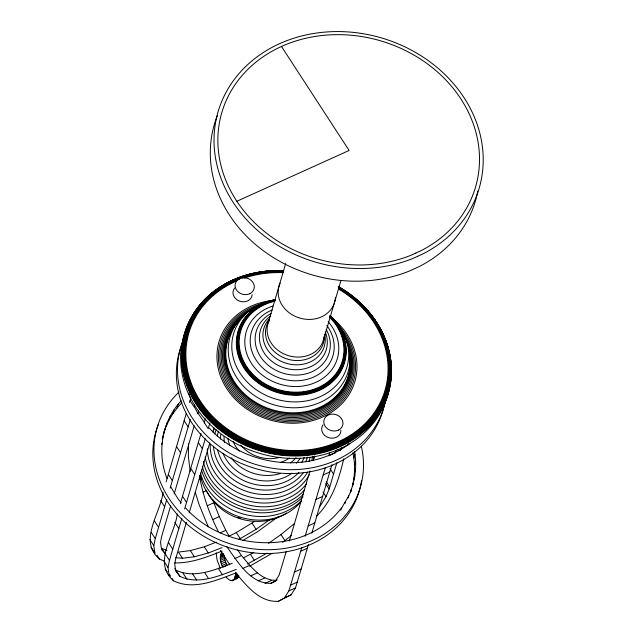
<?xml version="1.0" encoding="UTF-8"?>
<svg xmlns="http://www.w3.org/2000/svg" width="633" height="633" viewBox="0 0 633 633"><rect width="100%" height="100%" fill="white"/><g stroke="black" fill="none" stroke-linecap="round" stroke-linejoin="round"><path stroke-width="0.95" d="M354.512 451.543C356.608 463.071 355.857 475.114 352.359 486.294C355.034 475.32 355.287 463.76 352.89 452.706M188.507 443.535L188.381 456.551L190.193 471.363M216.138 552.791L217.072 559.936L220.324 568.466M181.22 400.824C161.898 421.111 156.699 452.548 166.977 478.398M222.887 567.271C220.173 562.428 219.208 556.542 221.922 551.414M164.596 561.218L159.484 559.074C137.931 540.756 160.505 513.569 163.108 492.189M154.935 553.495L153.811 545.63L155.267 538.62L166.843 499.287M235.998 572.92C216.723 580.184 193.833 590.589 173.671 580.88C152.11 562.563 174.692 535.376 177.287 513.996M169.122 575.31L167.998 567.437L169.454 560.427L181.853 518.3M162.27 438.914L164.904 429.095M162.277 439.001L163.179 435.939M163.781 432.932L167.294 422.456M161.668 444.461L162.119 442.926M166.162 426.294L169.193 419.901L170.324 416.063M169.193 419.901L172.841 413.8L173.972 409.962M172.841 413.8L177.082 408.032L178.213 404.194M166.131 481.919L186.284 413.428M189.496 402.517L190.865 397.864M170.142 488.083L190.296 419.6M194.6 404.978L194.046 406.861L190.035 400.697M170.633 505.917L161.629 536.523L160.529 542.157L161.565 549.397L165.751 554.524L161.739 548.36L167.033 550.583M174.186 493.851L194.22 425.772M197.757 413.76L198.596 410.912M180.31 503.726L201.001 433.415M205.329 418.722L204.222 422.504L208.233 428.668L209.895 423.002M184.599 508.964L205.282 438.677M186.434 522.241L175.808 558.33L174.716 563.963L175.745 571.211L179.938 576.339C198.129 585.137 218.852 575.998 236.283 569.407M189.196 512.841L209.768 442.958M213.06 431.777L214.176 427.987M268.17 323.028L285.673 263.573M226.068 577.217L229.526 580.113L232.398 580.738L234.321 578.942L236.156 572.849M236.528 578.871L237.628 578.285L238.863 575.801L234.74 577.668M323.234 340.768L341.013 280.364M286.219 551.541L279.169 575.041L275.64 580.58L270.845 583.333C249.972 583.808 237.502 561.21 226.677 546.556M289.289 541.112L309.909 471.039M312.963 460.674L314.348 455.958M235.349 572.493C246.316 585.43 259.633 602.719 278.48 601.263L284.47 597.821L288.877 590.913L301.822 547.474M305.13 536.238L325.315 467.668M329.84 452.279L328.804 455.807L335.435 452.801L336.218 450.158M278.48 601.263L291.101 594.822L295.508 587.915L308.453 544.467M311.76 533.231L331.945 464.662M319.301 507.342L326.011 496.683L329.136 489.032L336.867 462.747M340.467 450.53L341.274 447.776M343.782 458.783C338.758 479.743 332.167 501.107 316.207 516.496M347.636 445.672L348.174 443.836M353.879 458.055L355.002 454.217M340.752 510.214C343.711 503.021 349.242 496.897 351.426 489.198L350.524 492.268M354.52 465.208L355.643 461.37M344.93 503.512L345.381 501.977M354.472 472.329L355.604 468.491M348.039 498.021L348.72 495.718M353.752 479.371L354.884 475.541M350.555 492.189L353.491 482.457M341.432 507.919C304.536 556.787 224.707 551.739 185.714 508.085M177.082 408.032L181.893 402.635M278.037 516.789L257.623 531.673L242.937 540.471M268.59 543.312L281.028 534.553L294.4 523.546M282.706 542.362L291.726 535.217M349.788 443.44C308.136 475.359 243.958 466.03 209.262 428.066M228.545 536.436L236.299 532.59L254.403 521.497M238.586 539.609L256.088 529.315L270.085 519.456M243.586 557.815L253.801 552.403M247.598 563.987L266.944 553.107M271.81 553.487L249.592 566.266M236.884 201.27L349.107 150.456L281.479 46.47M218.345 531.617C209.982 515.08 203.589 497.498 200.115 479.268L201.777 478.516M203.003 492.181L206.318 490.686M207.213 505.759L213.843 502.76L213.005 500.046M212.641 519.606L219.271 516.607L213.843 502.76M323.162 474.964L329.801 471.965M219.991 532.962L225.799 530.335L229.083 536.111M315.962 499.429L322.601 496.43M220.996 554.555L223.473 553.432M220.711 555.521L223.188 554.405M220.506 556.225L223.805 554.73M220.419 556.526L223.718 555.03M220.237 557.538L224.359 555.671L224.937 560.173L227.01 565.404M220.237 558.876L224.359 557.008M220.434 560.395L224.557 558.528M220.814 562.041L224.937 560.173M221.352 563.766L225.483 561.898M234.851 558.559L241.489 555.552C250.557 566.124 261.01 580.857 276.494 580.342M308.16 525.936L314.799 522.937M222.048 565.53L226.179 563.663M223.71 566.899L226.187 565.775M242.985 568.355L249.616 565.356M235.626 574.653L237.28 573.902M235.302 575.761L237.779 574.645M234.993 576.813L238.293 575.318M234.59 578.182L238.712 576.315M234.321 578.942L238.443 577.074M231.061 580.714L232.715 579.97M232.398 580.738L237.628 578.285M300.722 551.216L307.353 548.218M250.85 575.824L257.481 572.818M258.248 580.865L264.879 577.866M264.974 583.404L271.612 580.398M275.64 580.58L277.294 579.828M294.598 572.01L301.237 569.012M270.845 583.333L275.814 581.078M290.769 585.05L297.399 582.043M288.877 590.913L295.508 587.915M284.47 597.821L291.101 594.822M222.104 547.6L208.297 552.997L194.371 556.771L182.446 558.259L178.435 552.087L190.359 550.599L204.285 546.825L216.249 542.149M221.811 551.114C206.856 557.167 191.134 563.283 174.763 562.895M174.724 568.703L175.927 570.167C194.117 578.966 214.84 569.827 232.271 563.243M175.697 557.72L182.446 558.259M150.923 547.331L154.903 552.205M165.11 569.138L167.381 571.923M204.783 422.907L197.053 411.893L194.371 406.9M181.228 502.926L177.675 498.329L170.823 486.919M237.676 549.95L241.489 555.552M229.803 564.818L220.545 550.401M337.919 449.288L338.924 450.831M330.03 468.673L333.536 474.07M326.217 481.618L329.73 487.014M325.623 483.628L329.136 489.032M323.004 492.055L326.011 496.683M281.028 534.553L285.04 540.717M252.069 523.143L256.088 529.315M184.148 420.708L188.159 426.879M198.327 442.514L202.338 448.686M236.299 532.59L240.311 538.754M250.478 554.397L254.49 560.561M176.536 446.558L180.547 452.73M190.723 468.365L194.735 474.536M168.331 474.449L172.342 480.621M182.51 496.256L186.521 502.428M204.285 546.825L208.297 552.997M218.472 568.632L222.484 574.804M160.632 500.592L164.643 506.756M174.819 522.399L178.83 528.563M190.359 550.599L194.371 556.771M204.538 572.414L208.55 578.578M192.614 573.894L196.626 580.065M154.571 521.188L158.582 527.352M168.758 542.995L172.769 549.167M182.977 573.134L186.988 579.306M175.927 570.167L179.938 576.339M151.255 532.448L155.267 538.62M165.442 554.255L169.454 560.427M149.799 539.458L153.811 545.63M163.987 561.265L167.998 567.437M156.976 555.212L159.484 559.074M169.66 574.709L170.665 576.252M172.168 578.562L173.671 580.88M219.271 516.607L225.799 530.335M208.273 526.854L199.055 504.43L195.257 492.189M188.792 393.133L190.525 398.379M199.672 475.62L200.115 479.268M329.975 316.215A70.777 60.792 16.4 0 1 330.189 413.064A70.777 60.792 16.4 0 1 223.045 382.047A70.777 60.792 16.4 0 1 274.675 300.208M335.561 322.561A69.321 59.542 16.4 0 1 327.799 412.843A69.321 59.542 16.4 0 1 226.487 385.489A69.321 59.542 16.4 0 1 263.85 303.191M342.936 332.657A67.905 58.331 16.4 0 1 321.833 414.275A67.905 58.331 16.4 0 1 228.078 385.307A67.905 58.331 16.4 0 1 257.473 306.245M346.156 339.565A66.6 57.207 16.4 0 1 317.988 414.322A66.6 57.207 16.4 0 1 229.732 385.228A66.6 57.207 16.4 0 1 253.287 308.944M344.716 337.049A66.6 57.207 16.4 0 1 345.689 338.718M346.544 342.026A65.428 56.202 16.4 0 1 319.064 412.352A65.428 56.202 16.4 0 1 234.305 389.39A65.428 56.202 16.4 0 1 244.955 314.506M348.561 348.569A64.447 55.356 16.4 0 1 314.585 412.613A64.447 55.356 16.4 0 1 234.503 387.404A64.447 55.356 16.4 0 1 244.251 315.732M349.78 354.986A63.672 54.691 16.4 0 1 272.269 411.925A63.672 54.691 16.4 0 1 237.604 322.157M349.748 356.078A63.15 54.24 16.4 0 1 271.644 410.532A63.15 54.24 16.4 0 1 238.222 321.793M349.922 357.099A62.881 54.011 16.4 0 1 273.139 409.962A62.881 54.011 16.4 0 1 236.054 324.246M343.268 333.583A61.559 52.871 16.4 0 1 318.502 403.126A61.559 52.871 16.4 0 1 236.568 377.331A61.559 52.871 16.4 0 1 257.038 306.435M330.03 315.756A59.083 50.751 16.4 0 1 324.864 394.288A59.083 50.751 16.4 0 1 237.486 368.715A59.083 50.751 16.4 0 1 275.395 299.765M330.252 315.82A55.506 47.673 16.4 0 1 323.336 388.385A55.506 47.673 16.4 0 1 242.178 364.972A55.506 47.673 16.4 0 1 274.73 299.797M330.062 315.772A55.134 47.356 16.4 0 1 323.194 387.855A55.134 47.356 16.4 0 1 242.589 364.592A55.134 47.356 16.4 0 1 274.912 299.86M330.489 316.46A54.675 46.969 16.4 0 1 322.474 387.578A54.675 46.969 16.4 0 1 242.906 363.959A54.675 46.969 16.4 0 1 275.118 300.018M330.173 316.563A54.153 46.518 16.4 0 1 322.229 387A54.153 46.518 16.4 0 1 243.428 363.603A54.153 46.518 16.4 0 1 275.323 300.279M329.801 316.737A53.576 46.019 16.4 0 1 322.205 386.288A53.576 46.019 16.4 0 1 244.267 363.801A53.576 46.019 16.4 0 1 274.635 300.817M329.389 316.983A52.966 45.497 16.4 0 1 321.881 385.734A52.966 45.497 16.4 0 1 244.829 363.508A52.966 45.497 16.4 0 1 274.857 301.245M328.155 321.683A47.491 40.797 16.4 0 1 318.154 381.208A47.491 40.797 16.4 0 1 250.66 362.116A47.491 40.797 16.4 0 1 272.902 306.048M326.81 325.441A42.451 36.461 16.4 0 1 314.775 376.524A42.451 36.461 16.4 0 1 256.009 359.9A42.451 36.461 16.4 0 1 272.15 309.98M326.137 329.302A38.004 32.647 16.4 0 1 311.499 371.959A38.004 32.647 16.4 0 1 261.041 357.487A38.004 32.647 16.4 0 1 271.035 313.493M325.251 331.914A34.317 29.474 16.4 0 1 308.944 367.441A34.317 29.474 16.4 0 1 265.385 354.694A34.317 29.474 16.4 0 1 270.774 315.97M324.689 334.319A31.515 27.069 16.4 0 1 286.978 363.492A31.515 27.069 16.4 0 1 269.349 318.929M324.262 337.492A29.704 25.51 16.4 0 1 286.836 358.911A29.704 25.51 16.4 0 1 269.5 319.847M324.215 336.194A28.928 24.845 16.4 0 1 288.735 355.746A28.928 24.845 16.4 0 1 269.373 320.14M335.086 300.066A28.928 24.845 16.4 0 1 299.393 317.948A28.928 24.845 16.4 0 1 280.118 283.173M335.371 297.739A28.928 24.845 16.4 0 1 335.213 299.298M389.509 387.42A106.146 91.176 16.4 0 1 256.927 452.508A106.146 91.176 16.4 0 1 189.053 322.83M390.593 377.893A106.146 91.176 16.4 0 1 390.466 379.816M389.952 384.587A106.146 91.176 16.4 0 1 389.667 386.478M379.721 328.021A106.146 91.176 16.4 0 1 336.827 448.022A106.146 91.176 16.4 0 1 195.51 403.126A106.146 91.176 16.4 0 1 231.567 280.957M232.438 280.561A106.146 91.176 16.4 0 1 241.387 277.009M244.156 276.099A106.146 91.176 16.4 0 1 251.712 274.042M253.635 273.606A106.146 91.176 16.4 0 1 256.539 273.021M260.171 272.404A106.146 91.176 16.4 0 1 262.007 272.135M265.694 271.692A106.146 91.176 16.4 0 1 267.545 271.517M277.816 271.074A106.146 91.176 16.4 0 1 282.524 271.169M345.737 291.805A106.146 91.176 16.4 0 1 348.047 293.403M352.541 296.75A106.146 91.176 16.4 0 1 355.422 299.085M361.585 304.647A106.146 91.176 16.4 0 1 372.94 317.6M374.633 319.942A106.146 91.176 16.4 0 1 379.246 327.198M339.438 287.485A106.075 91.112 16.4 0 1 354.686 438.107A106.075 91.112 16.4 0 1 188.729 389.532A106.075 91.112 16.4 0 1 282.635 270.853M339.438 287.279A105.846 90.915 16.4 0 1 354.646 437.577A105.846 90.915 16.4 0 1 189.045 389.105A105.846 90.915 16.4 0 1 282.753 270.687M339.351 287.2A105.474 90.598 16.4 0 1 354.512 436.976A105.474 90.598 16.4 0 1 189.481 388.678A105.474 90.598 16.4 0 1 282.864 270.671M338.386 286.789A104.991 90.179 16.4 0 1 354.757 436.018A104.991 90.179 16.4 0 1 190.129 388.52A104.991 90.179 16.4 0 1 282.967 270.797M338.157 286.978A104.382 89.664 16.4 0 1 354.44 435.354A104.382 89.664 16.4 0 1 190.762 388.132A104.382 89.664 16.4 0 1 283.062 271.082M338.679 287.754A103.701 89.079 16.4 0 1 353.586 435.006A103.701 89.079 16.4 0 1 191.332 387.515A103.701 89.079 16.4 0 1 283.141 271.502M338.758 288.426A102.957 88.438 16.4 0 1 363.635 426.025A102.957 88.438 16.4 0 1 206.904 411.094A102.957 88.438 16.4 0 1 239.772 278.987M242.415 278.014A102.957 88.438 16.4 0 1 283.204 272.04M338.386 288.933A102.182 87.773 16.4 0 1 363.92 424.703A102.182 87.773 16.4 0 1 209.151 412.581A102.182 87.773 16.4 0 1 236.71 280.973M244.528 277.998A102.182 87.773 16.4 0 1 283.244 272.673M307.551 472.178A51.7 44.413 16.4 0 1 249.434 492.292A51.7 44.413 16.4 0 1 210.227 444.635M212.791 431.912A51.7 44.413 16.4 0 1 214.302 428.501M312.409 456.258A51.7 44.413 16.4 0 1 311.942 459.962M309.315 474.71A53.947 46.344 16.4 0 1 249.845 496.992A53.947 46.344 16.4 0 1 207.284 448.789M314.023 457.002A53.947 46.344 16.4 0 1 313.921 458.957M307.337 457.145A46.28 39.752 16.4 0 1 305.763 461.876M298.934 472.432A46.28 39.752 16.4 0 1 251.91 483.636A46.28 39.752 16.4 0 1 217.562 449.414M217.325 435.995A46.28 39.752 16.4 0 1 218.543 431.152M303.476 472.574A49.129 42.197 16.4 0 1 250.185 487.806A49.129 42.197 16.4 0 1 213.487 446.241M214.745 433.921A49.129 42.197 16.4 0 1 216.193 429.744M310.075 457.224A49.129 42.197 16.4 0 1 309.039 461.52M304.101 457.414A43.297 37.189 16.4 0 1 301.727 462.501M292.114 473.088A43.297 37.189 16.4 0 1 222.982 453.26M220.387 439.167A43.297 37.189 16.4 0 1 220.862 434.507M300.129 458.205A40.488 34.775 16.4 0 1 296.497 463.237M280.221 473.555A40.488 34.775 16.4 0 1 231.092 457.722M224.493 442.578A40.488 34.775 16.4 0 1 224.058 436.382M296.007 457.706A37.925 32.576 16.4 0 1 290.444 462.905M229.874 445.529A37.925 32.576 16.4 0 1 227.88 438.163M306.578 483.731A55.807 47.942 16.4 0 1 248.168 500.917A55.807 47.942 16.4 0 1 205.203 457.01M301.102 501.439A55.886 48.005 16.4 0 1 243.151 517.952A55.886 48.005 16.4 0 1 200.273 474.861M304.101 490.472A57.231 49.152 16.4 0 1 245.636 504.232A57.231 49.152 16.4 0 1 203.375 461.41M303.452 494.167A58.141 49.944 16.4 0 1 245.691 507.769A58.141 49.944 16.4 0 1 202.354 466.687M303.025 496.763A58.497 50.252 16.4 0 1 245.414 510.578A58.497 50.252 16.4 0 1 201.555 470.01M301.577 500.568A58.157 49.952 16.4 0 1 243.8 514.17A58.157 49.952 16.4 0 1 200.463 473.08M289.36 458.118A35.67 30.637 16.4 0 1 280.403 462.446M239.274 451.131A35.67 30.637 16.4 0 1 233.063 441.312M286.567 512.936A51.558 44.286 16.4 0 1 206.295 490.219M280 457.295A33.778 29.015 16.4 0 1 240.777 445.118M240.698 518.348A45.402 39.001 16.4 0 1 237.984 517.446M340.776 431.714A9.717 8.348 16.4 0 1 336.55 437.181L335.862 437.498A9.717 8.348 16.4 0 1 324.365 435.124A9.717 8.348 16.4 0 1 322.965 424.893M340.886 430.313A9.717 8.348 16.4 0 1 340.863 431.018M252.171 294.646A9.717 8.348 16.4 0 1 247.859 300.81L247.163 301.118A9.717 8.348 16.4 0 1 235.397 298.467A9.717 8.348 16.4 0 1 234.708 287.952M361.332 446.257A105.901 90.962 16.4 0 1 232.691 544.633A105.901 90.962 16.4 0 1 179.028 392.009M361.49 480.827A105.901 90.962 16.4 0 1 233.688 549.08A105.901 90.962 16.4 0 1 158.456 424.363M385.505 400.729A105.901 90.962 16.4 0 1 256.238 464.614A105.901 90.962 16.4 0 1 183.135 340.507M384.888 401.749A105.901 90.962 16.4 0 1 256.175 468.76A105.901 90.962 16.4 0 1 182.359 343.458M477.765 191.166A136.032 116.844 16.4 0 1 418.801 266.762L409.147 271.13A136.032 116.844 16.4 0 1 258.145 246.712A136.032 116.844 16.4 0 1 217.443 115.483M249.972 293.617L249.283 293.934A9.717 8.348 16.4 0 1 235.08 285.507A9.717 8.348 16.4 0 1 249.252 279.09A9.717 8.348 16.4 0 1 249.972 293.617M338.663 429.997L337.975 430.305A9.717 8.348 16.4 0 1 323.772 421.887A9.717 8.348 16.4 0 1 337.943 415.47A9.717 8.348 16.4 0 1 338.663 429.997M415.834 253.065L411.141 255.194A132.218 113.568 16.4 0 1 217.855 140.55A132.218 113.568 16.4 0 1 410.682 53.243A132.218 113.568 16.4 0 1 420.526 250.945L415.834 253.065M417.701 256.278L412.874 258.47A136.032 116.844 16.4 0 1 214.017 140.518A136.032 116.844 16.4 0 1 412.407 50.695A136.032 116.844 16.4 0 1 422.528 254.094L417.701 256.278"/></g></svg>
